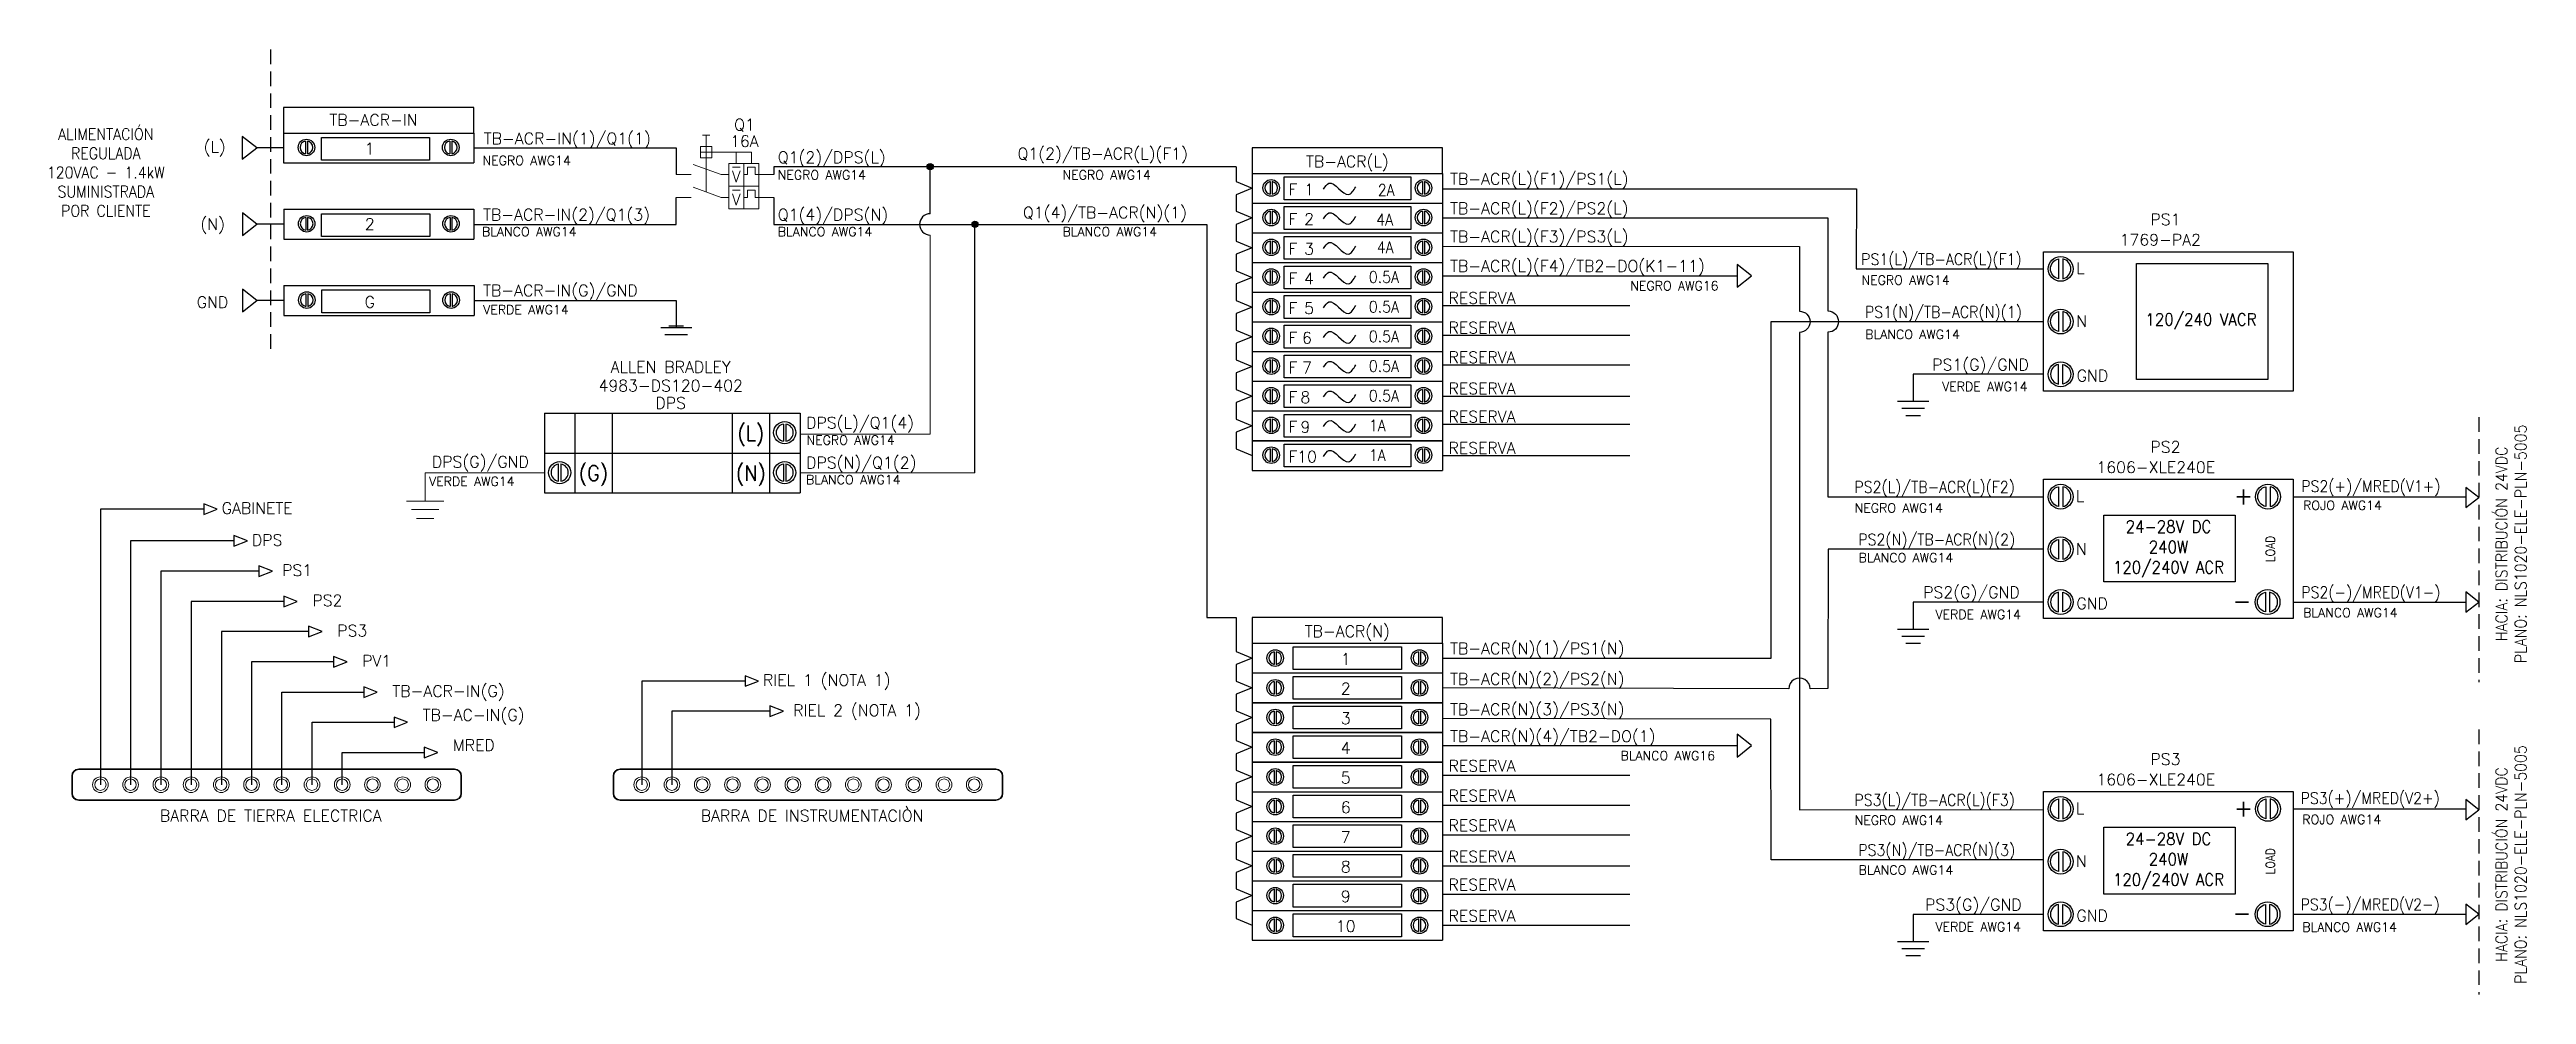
# Model space of a CAD drawing. Header units: millimetres. Extents: x 2427 to 4581, y 1510 to 2333.
import ezdxf
from ezdxf.enums import TextEntityAlignment as Align

# ---------------------------------------------------------------- set-up
doc = ezdxf.new("R2010")
doc.units = ezdxf.units.MM
doc.header["$LTSCALE"] = 0.4
doc.linetypes.add('Dashed', pattern=[2, 1, -1])
doc.linetypes.add('HIDDEN', pattern=[9.525, 6.35, -3.175])
doc.layers.get('0').update_dxf_attribs({"linetype": 'CONTINUOUS'})
for name, color, linetype, lineweight in [('EL-cables', 5, 'CONTINUOUS', 50), ('EL-componentes', 7, 'CONTINUOUS', 25), ('EL-Textos-Marquillas', 7, 'CONTINUOUS', 25), ('FO-Texto', 7, 'CONTINUOUS', 20), ('FO-Titulo', 7, 'CONTINUOUS', 40), ('TEXTOS', 7, 'CONTINUOUS', 25)]:
    doc.layers.add(name, color=color, linetype=linetype, lineweight=lineweight)
doc.styles.add('ROMANS', font='romans.shx', dxfattribs={"width": 0.9, "bigfont": '@extfont2.shx'})

# ---------------------------------------------------------------- blocks, each defined once
blk = doc.blocks.new('A$C72EE4031')
for p, q in [((-14.03, 0), (14.03, 0)), ((-14.03, 0), (-14.03, -4.38)), ((14.03, 0), (14.03, -4.38)), ((-10.78, -1.19), (-10.78, -3.07)), ((-10.5, -1.19), (-10.5, -3.07)), ((10.5, -1.19), (10.5, -3.07)), ((10.78, -1.19), (10.78, -3.07)), ((-14.03, -4.38), (14.03, -4.38))]:
    blk.add_line(p, q)
blk.add_lwpolyline([(-8.44, -0.64), (7.51, -0.64), (7.51, -4), (-8.44, -4)], close=True)
for centre in [(-10.64, -2.13), (10.64, -2.13)]:
    blk.add_circle(centre, 1.22)
for centre, start, end in [((-10.64, -2.13), 98.4296, 261.5704), ((-10.64, -2.13), 278.4296, 81.5704), ((10.64, -2.13), 98.4296, 261.5704), ((10.64, -2.13), 278.4296, 81.5704)]:
    blk.add_arc(centre, 0.941, start, end)
blk = doc.blocks.new('A$C77737B80')
at = {"linetype": 'Continuous', "lineweight": 25}
for p, q in [((-14.03, 0), (14.03, 0)), ((-14.03, 0), (-14.03, -4.38)), ((14.03, 0), (14.03, -4.38)), ((-11.36, -1.19), (-11.36, -3.07)), ((-11.09, -1.19), (-11.09, -3.07)), ((11.09, -1.19), (11.09, -3.07)), ((11.36, -1.19), (11.36, -3.07)), ((-14.03, -4.38), (14.03, -4.38))]:
    blk.add_line(p, q, dxfattribs=at)
blk.add_lwpolyline([(-9.34, -0.51), (9.34, -0.51), (9.34, -3.87), (-9.34, -3.87)], close=True, dxfattribs=at)
for centre in [(-11.23, -2.13), (11.23, -2.13)]:
    blk.add_circle(centre, 1.22, dxfattribs=at)
for centre, start, end in [((-11.23, -2.13), 98.4296, 261.5704), ((-11.23, -2.13), 278.4296, 81.5704), ((11.23, -2.13), 98.4296, 261.5704), ((11.23, -2.13), 278.4296, 81.5704)]:
    blk.add_arc(centre, 0.941, start, end, dxfattribs=at)
blk.add_spline([(-3.5, -2.31), (-2.73, -1.44), (0.18, -3.12), (1.23, -1.97)], degree=3, dxfattribs=at)
blk = doc.blocks.new('A$C5F34184E')
for p, q in [((-14.03, 0), (14.03, 0)), ((-14.03, 0), (-14.03, -4.38)), ((-10.78, -1.25), (-10.78, -3.12)), ((-10.5, -1.25), (-10.5, -3.12)), ((10.5, -1.25), (10.5, -3.12)), ((10.78, -1.25), (10.78, -3.12)), ((14.03, 0), (14.03, -4.38)), ((-14.03, -4.38), (14.03, -4.38))]:
    blk.add_line(p, q)
blk.add_lwpolyline([(-7.97, -0.51), (7.97, -0.51), (7.97, -3.87), (-7.97, -3.87)], close=True)
for centre in [(-10.64, -2.19), (10.64, -2.19)]:
    blk.add_circle(centre, 1.22)
for centre, start, end in [((-10.64, -2.19), 98.4296, 261.5704), ((-10.64, -2.19), 278.4296, 81.5704), ((10.64, -2.19), 98.4296, 261.5704), ((10.64, -2.19), 278.4296, 81.5704)]:
    blk.add_arc(centre, 0.941, start, end)
blk = doc.blocks.new('A$C2D3060C2')
at = {"linetype": 'Continuous', "lineweight": 20}
for p, q in [((-11.58, 1.96), (-14.16, 1.96)), ((-6.43, 1.96), (-11.27, 0.2)), ((-6.43, 1.96), (-5.15, 1.96)), ((-5.15, 1.96), (-5.15, 3.89)), ((-5.15, 3.89), (-2.57, 3.89)), ((-2.57, 3.89), (-5.15, 3.89)), ((-5.15, -3.89), (-5.15, 1.96)), ((-5.15, 0), (0, 0)), ((0, 0), (-5.15, 0)), ((-4.5, 1.32), (-3.86, 3.25)), ((-4.5, 0.67), (-3.22, 0.67)), ((-3.86, 3.25), (-3.22, 1.32)), ((-2.57, 3.89), (0, 3.89)), ((0, 3.89), (-2.57, 3.89)), ((-2.57, 3.89), (-2.57, -3.89)), ((-2.57, 1.96), (-1.93, 1.96)), ((-1.93, 1.96), (-1.93, 0.67)), ((-1.93, 0.67), (-0.64, 0.67)), ((-0.64, 0.67), (-0.64, 1.96)), ((-0.64, 1.96), (0, 1.96)), ((-0.03, 1.96), (2.54, 1.96)), ((0, 3.89), (0, -3.89)), ((-11.58, -1.96), (-14.16, -1.96)), ((-6.43, -1.96), (-11.27, -3.72)), ((-6.43, -1.96), (-5.15, -1.96)), ((-2.57, -3.89), (-5.15, -3.89)), ((-4.5, -2.6), (-3.86, -0.67)), ((-4.5, -3.25), (-3.22, -3.25)), ((-3.86, -0.67), (-3.22, -2.6)), ((-2.57, -1.96), (-1.93, -1.96)), ((0, -3.89), (-2.57, -3.89)), ((-1.93, -1.96), (-1.93, -3.25)), ((-1.93, -3.25), (-0.64, -3.25)), ((-0.64, -3.25), (-0.64, -1.96)), ((-0.64, -1.96), (0, -1.96)), ((0, -1.96), (2.57, -1.96)), ((-9.97, -4.86), (-9.97, -5.82)), ((-8.04, -4.86), (-9.97, -4.86)), ((-9.97, -5.82), (-9.97, -6.79)), ((-9.01, -5.82), (-9.97, -5.82)), ((-9.97, -6.79), (-8.04, -6.79)), ((-9.01, -5.82), (-8.04, -5.82)), ((-8.04, -6.79), (-8.04, -4.86)), ((-9.01, -8.72), (-9.65, -8.72)), ((-9.01, -8.72), (-8.37, -8.72))]:
    blk.add_line(p, q, dxfattribs=at)
at = {"linetype": 'Continuous', "lineweight": 20, "ltscale": 0.2}
for p, q in [((-9.01, 1.02), (-9.01, -8.72)), ((-3.86, -3.89), (-3.86, -5.82)), ((-1.29, -3.89), (-1.29, -5.82)), ((-1.29, -5.82), (-8.04, -5.82))]:
    blk.add_line(p, q, dxfattribs=at)
blk = doc.blocks.new('A$C66332D31')
at = {"color": 7, "linetype": 'Continuous', "lineweight": 20}
for p, q in [((-26.63, 0), (26.63, 0)), ((-27.63, -1), (-27.63, -3.46)), ((-27.53, -1), (-27.53, -3.46)), ((-26.63, -0.1), (26.63, -0.1)), ((27.53, -1), (27.53, -3.46)), ((27.63, -1), (27.63, -3.46)), ((26.63, -4.36), (-26.63, -4.36)), ((26.63, -4.46), (-26.63, -4.46))]:
    blk.add_line(p, q, dxfattribs=at)
for centre, radius in [((-23.56, -2.23), 1.11), ((-23.56, -2.23), 0.811), ((-19.28, -2.23), 1.11), ((-19.28, -2.23), 0.811), ((-14.99, -2.23), 1.11), ((-14.99, -2.23), 0.811), ((-10.71, -2.23), 1.11), ((-10.71, -2.23), 0.811), ((-6.43, -2.23), 1.11), ((-6.43, -2.23), 0.811), ((-2.14, -2.23), 1.11), ((-2.14, -2.23), 0.811), ((2.14, -2.23), 1.11), ((2.14, -2.23), 0.811), ((6.43, -2.23), 1.11), ((6.43, -2.23), 0.811), ((10.71, -2.23), 1.11), ((10.71, -2.23), 0.811), ((14.99, -2.23), 1.11), ((14.99, -2.23), 0.811), ((19.28, -2.23), 1.11), ((19.28, -2.23), 0.811), ((23.56, -2.23), 1.11), ((23.56, -2.23), 0.811)]:
    blk.add_circle(centre, radius, dxfattribs=at)
for centre, radius, start, end in [((-26.63, -1), 1, 90, 180), ((26.63, -1), 1, 0, 90), ((-26.63, -3.46), 1, 180, 270), ((-26.63, -1), 0.9, 90, 180), ((-26.63, -3.46), 0.9, 180, 270), ((26.63, -1), 0.9, 0, 90), ((26.63, -3.46), 1, 270, 0), ((26.63, -3.46), 0.9, 270, 0)]:
    blk.add_arc(centre, radius, start, end, dxfattribs=at)
blk = doc.blocks.new('A$C0A994D35')
at = {"color": 7, "linetype": 'Continuous', "lineweight": 25}
for p, q in [((-1.92, 0.75), (-1.92, -0.75)), ((0, 0), (-1.92, 0.75)), ((-1.92, -0.75), (0, 0))]:
    blk.add_line(p, q, dxfattribs=at)
blk = doc.blocks.new('A$C74B57875')
at = {"lineweight": 25}
for p, q in [((0, 51.7), (165.5, 51.7)), ((0, 51.7), (0, 25.8)), ((165.5, 51.7), (165.5, 25.8)), ((154.8, 44.6), (154.8, 33.6)), ((156.4, 44.6), (156.4, 33.6)), ((0, 25.8), (165.5, 25.8)), ((0, 25.8), (165.5, 25.8)), ((0, 25.8), (0, 0)), ((9, 18.8), (9, 7.7)), ((10.7, 18.8), (10.7, 7.7)), ((154.8, 18.8), (154.8, 7.7)), ((156.4, 18.8), (156.4, 7.7)), ((165.5, 25.8), (165.5, 0)), ((0, 0), (165.5, 0))]:
    blk.add_line(p, q, dxfattribs=at)
at = {"lineweight": 25, "ltscale": 0.1}
for points in [[(19.7, 51.7), (19.7, 0)], [(43.9, 51.7), (43.9, 0)], [(121.6, 51.7), (121.6, 0)], [(145.8, 51.7), (145.8, 0)]]:
    blk.add_lwpolyline(points, dxfattribs=at)
at = {"lineweight": 25}
for centre in [(155.6, 39.1), (9.9, 13.2), (155.6, 13.2)]:
    blk.add_circle(centre, 7.18, dxfattribs=at)
for centre, start, end in [((155.6, 39.1), 98.4296, 261.5704), ((155.6, 39.1), 278.4296, 81.5704), ((9.9, 13.2), 98.4296, 261.5704), ((9.9, 13.2), 278.4296, 81.5704), ((155.6, 13.2), 98.4296, 261.5704), ((155.6, 13.2), 278.4296, 81.5704)]:
    blk.add_arc(centre, 5.55, start, end, dxfattribs=at)
at = {"lineweight": 25, "style": 'ROMANS', "width": 0.9}
for s, p in [('(L)', (133.7, 38.7)), ('(G)', (31.8, 12.9)), ('(N)', (133.7, 12.9))]:
    blk.add_text(s, height=10, dxfattribs=at).set_placement(p, align=Align.MIDDLE_CENTER)

msp = doc.modelspace()

# ---------------------------------------------------------------- hatches: boundary and pattern name
at = {"layer": 'EL-cables', "lineweight": 25}
h = msp.add_hatch(color=7, dxfattribs=at)
h.dxf.hatch_style = 1
edge = h.paths.add_edge_path()
edge.add_arc((3192.8, 2230.7), 2.76, 0, 360)
h = msp.add_hatch(color=7, dxfattribs=at)
h.dxf.hatch_style = 1
edge = h.paths.add_edge_path()
edge.add_arc((3231.8, 2180.5), 2.76, 0, 360)

# ---------------------------------------------------------------- linework, layer by layer
at = {"color": 7, "linetype": 'Continuous', "lineweight": 18}
for p, q in [((2737.3, 1939.8), (2769.7, 1939.8)), ((2741.6, 1932.4), (2765.3, 1932.4)), ((2745.9, 1924.7), (2761, 1924.7))]:
    msp.add_line(p, q, dxfattribs=at)
msp.add_lwpolyline([(2753.5, 1939.8), (2753.5, 1964.2), (2857.2, 1964.2), (2857.2, 1964.2)], dxfattribs=at)
at = {"color": 7, "linetype": 'Continuous', "lineweight": 25}
for points in [[(2560.9, 1932.8), (2471, 1932.8), (2471, 1693)], [(2587.2, 1905.1), (2497.3, 1905.1), (2497.3, 1693)], [(2608.9, 1878.8), (2523.6, 1878.8), (2523.6, 1693)], [(2630.5, 1852.5), (2549.9, 1852.5), (2549.9, 1693)], [(2652.2, 1826.2), (2576.2, 1826.2), (2576.2, 1693)], [(2673.8, 1799.9), (2602.5, 1799.9), (2602.5, 1693)], [(2628.8, 1693), (2628.8, 1773.6), (2700.1, 1773.6)], [(3031.8, 1783.2), (2941.9, 1783.2), (2941.9, 1693)], [(2655.1, 1693), (2655.1, 1747.3), (2726.4, 1747.3)], [(3053.5, 1756.9), (2968.2, 1756.9), (2968.2, 1693)], [(2681.3, 1693), (2681.3, 1721), (2752.7, 1721)]]:
    msp.add_lwpolyline(points, dxfattribs=at)
at = {"layer": 'EL-cables', "color": 7, "lineweight": 25}
for p, q in [((2630.3, 2247.1), (2607, 2247.1)), ((3192.8, 2189.8), (3192.8, 2230.7)), ((2630.5, 2180.7), (2607.2, 2180.7)), ((2630.5, 2114.3), (2607.2, 2114.3)), ((4378.6, 1672), (4528.7, 1672))]:
    msp.add_line(p, q, dxfattribs=at)
at = {"layer": 'EL-cables', "color": 7, "lineweight": 18, "ltscale": 4}
msp.add_line((3079.6, 1964.2), (3231.8, 1964.2), dxfattribs=at)
at = {"layer": 'EL-cables', "color": 7, "lineweight": 25}
for points in [[(2594.3, 2237.2), (2607, 2247.1), (2594.3, 2257)], [(2594.6, 2170.8), (2607.2, 2180.7), (2594.6, 2190.6)], [(3894.7, 2125.8), (3907.4, 2135.7), (3894.7, 2145.6)], [(2594.6, 2104.4), (2607.2, 2114.3), (2594.6, 2124.1)], [(3894.7, 1717.1), (3907.4, 1727), (3894.7, 1736.9)]]:
    msp.add_lwpolyline(points, close=True, dxfattribs=at)
for points in [[(2795.8, 2247.1), (2971.8, 2247.1), (2971.9, 2223.8)], [(3192.8, 2230.7), (3056.9, 2230.7), (3056.9, 2223.8)], [(3458.9, 2230.7), (3458.9, 2217.7), (3472.9, 2211.9), (3458.9, 2206.2), (3458.9, 2191.9), (3472.9, 2186.1), (3458.9, 2180.4), (3458.9, 2166), (3472.9, 2160.2), (3458.9, 2154.6), (3458.9, 2140.2), (3472.9, 2134.4), (3458.9, 2128.7), (3458.9, 2114.4), (3472.9, 2108.6), (3458.9, 2102.9), (3458.9, 2088.5), (3472.9, 2082.7), (3458.9, 2077.1), (3458.9, 2062.7), (3472.9, 2056.9), (3458.9, 2051.3), (3458.9, 2036.9), (3472.9, 2031.1), (3458.9, 2025.4), (3458.9, 2011.1), (3472.9, 2005.2), (3458.9, 1999.6), (3458.9, 1985.2), (3472.9, 1979.4)], [(2795.9, 2180.5), (2971.9, 2180.5), (2971.9, 2203.8)], [(3056.9, 2203.8), (3056.9, 2180.5), (3230.4, 2180.5)], [(3638.4, 2211.4), (3998.5, 2211.4), (3998.4, 2141.8), (4161.3, 2141.8)], [(3161.6, 2180.5), (3161.6, 2180.5), (3182.4, 2180.5), (3182.4, 2180.5), (3433.4, 2180.5), (3433.4, 1838.4), (3458.9, 1838.4), (3458.9, 1809), (3472.9, 1803.1), (3458.9, 1797.5), (3458.9, 1783.1), (3472.9, 1777.3), (3458.9, 1771.7), (3458.9, 1757.3), (3472.9, 1751.5), (3458.9, 1745.8), (3458.9, 1731.5), (3472.9, 1725.7), (3458.9, 1720), (3458.9, 1705.6), (3472.9, 1699.8), (3458.9, 1694.2), (3458.9, 1679.8), (3472.9, 1674), (3458.9, 1668.3), (3458.9, 1654), (3472.9, 1648.2), (3458.9, 1642.5), (3458.9, 1628.1), (3472.9, 1622.3), (3458.9, 1616.7), (3458.9, 1602.3), (3472.9, 1596.5), (3458.9, 1590.9), (3458.9, 1576.5), (3472.9, 1570.7)], [(3638.4, 2135.7), (3894.7, 2135.7)], [(2796, 2114.3), (2971.9, 2114.3), (2971.9, 2114.3), (2971.9, 2090.8)], [(2958.4, 2090.8), (2985.4, 2090.8)], [(2965.5, 2092.3), (2978.1, 2092.3)], [(3638.4, 2109.9), (3801.4, 2109.9)], [(3638.4, 1803.1), (3924.3, 1803.1), (3924.3, 2096), (4161.3, 2096)], [(2961.9, 2084.7), (2981.7, 2084.7)], [(3638.4, 2084.1), (3801.4, 2084.1)], [(3638.4, 2058.2), (3801.4, 2058.2)], [(4161.3, 2050.1), (4047.9, 2050.1)], [(4047.9, 2050.1), (4047.9, 2050.1), (4047.9, 2026.7)], [(3638.4, 2031.1), (3801.4, 2031.1)], [(4034.4, 2026.7), (4061.5, 2026.7)], [(3638.4, 2006.6), (3801.4, 2006.6)], [(4038, 2020.5), (4057.8, 2020.5)], [(4041.6, 2014.3), (4054.2, 2014.3)], [(3638.4, 1979.4), (3801.4, 1979.4)], [(4378.6, 1943.5), (4528.7, 1943.5), (4528.7, 1943.5)], [(4161.3, 1897.8), (3973.9, 1897.8), (3973.6, 1776.6), (3958.3, 1776.4)], [(4161.3, 1851.8), (4047.9, 1851.8), (4047.9, 1851.8), (4047.9, 1828.4)], [(4378.6, 1851.9), (4395.6, 1851.9), (4395.6, 1851.9), (4528.7, 1851.9)], [(4034.4, 1828.4), (4061.5, 1828.4)], [(4038, 1822.2), (4057.8, 1822.2)], [(4041.6, 1816), (4054.2, 1816)], [(3939.7, 1776.4), (3638.4, 1777.3)], [(4161.3, 1627.5), (3924.4, 1627.5), (3924.1, 1750), (3638.4, 1750.7)], [(3638.4, 1727), (3894.7, 1727)], [(3638.4, 1701.2), (3801.4, 1701.2)], [(3638.4, 1675.3), (3801.4, 1675.3)], [(3638.4, 1649.5), (3801.4, 1649.5)], [(3638.4, 1622.3), (3801.4, 1622.3)], [(3638.4, 1597.8), (3801.4, 1597.8)], [(4161.3, 1580.1), (4047.9, 1580.1), (4047.9, 1580.1), (4047.9, 1556.7)], [(4378.6, 1580.3), (4395.6, 1580.3), (4395.6, 1580.3), (4528.7, 1580.3)], [(3638.4, 1570.7), (3801.4, 1570.7)], [(4034.4, 1556.7), (4061.5, 1556.7)], [(4038, 1550.5), (4057.8, 1550.5)], [(4041.6, 1544.3), (4054.2, 1544.3)]]:
    msp.add_lwpolyline(points, dxfattribs=at)
for points in [[(3638.4, 2186.1), (3973.7, 2186.1), (3973.7, 2105.2, -1), (3973.7, 2086.7), (3973.7, 1943.6), (4161.3, 1943.6)], [(3638.4, 2161.5), (3949, 2161.3), (3949, 2105, -1), (3949, 2086.5), (3949, 1671), (4161.3, 1671.3)]]:
    msp.add_lwpolyline(points, format="xyb", dxfattribs=at)
at = {"layer": 'EL-cables', "color": 7, "lineweight": 18}
msp.add_lwpolyline([(3079.6, 1998.1), (3192.8, 1998.1), (3192.8, 2171.2)], dxfattribs=at)
at = {"layer": 'EL-cables', "color": 7, "lineweight": 25}
for centre in [(3192.8, 2230.7), (3231.8, 2180.5)]:
    msp.add_circle(centre, 2.76, dxfattribs=at)
for centre, start, end in [((3192.8, 2180.5), 90, 270), ((3949, 1776.4), 359.8415, 179.9999)]:
    msp.add_arc(centre, 9.26, start, end, dxfattribs=at)
at = {"layer": 'EL-componentes'}
for p, q in [((3458.9, 2230.7), (3192.8, 2230.7)), ((3231.8, 1964.2), (3231.8, 2180.5))]:
    msp.add_line(p, q, dxfattribs=at)
at = {"layer": 'EL-componentes', "color": 7, "linetype": 'HIDDEN', "lineweight": 25, "ltscale": 5}
for points in [[(2618.9, 2332.6), (2618.9, 2067.2)], [(4540, 2012.7), (4540, 1782.2)], [(4540, 1741), (4540, 1510.5)]]:
    msp.add_lwpolyline(points, dxfattribs=at)
at = {"layer": 'EL-componentes', "color": 7, "linetype": 'Continuous', "lineweight": 25}
for points in [[(2630.3, 2260), (2795.8, 2260), (2795.8, 2282.3), (2630.3, 2282.3)], [(3472.9, 2224.8), (3638.4, 2224.8), (3638.4, 2247.1), (3472.9, 2247.1)], [(4161.3, 2156.6), (4378.6, 2156.6), (4378.6, 2035.4), (4161.3, 2035.4)], [(4242.2, 2146.6), (4356.4, 2146.6), (4356.4, 2045.6), (4242.2, 2045.6)], [(4161.3, 1958.7), (4378.6, 1958.7), (4378.6, 1837.5), (4161.3, 1837.5)], [(4213.9, 1927.6), (4328.1, 1927.6), (4328.1, 1869.5), (4213.9, 1869.5)], [(3472.9, 1816.1), (3638.4, 1816.1), (3638.4, 1838.4), (3472.9, 1838.4)], [(4161.3, 1687), (4378.6, 1687), (4378.6, 1565.8), (4161.3, 1565.8)], [(4213.9, 1656), (4328.1, 1656), (4328.1, 1597.9), (4213.9, 1597.9)]]:
    msp.add_lwpolyline(points, close=True, dxfattribs=at)
for points in [[(4174.3, 2150.5), (4174.3, 2133.2, -0.803639)], [(4178.1, 2150.5), (4178.1, 2133.2, 0.803639)], [(4174.3, 2104.6), (4174.3, 2087.4, -0.803639)], [(4178.1, 2104.6), (4178.1, 2087.4, 0.803639)], [(4174.3, 2041.5), (4174.3, 2058.7, 0.803639)], [(4178.1, 2058.7, -0.803639), (4178.1, 2041.5)], [(4174.3, 1935, -0.803639), (4174.3, 1952.3)], [(4178.1, 1952.3), (4178.1, 1935, 0.803639)], [(4354.6, 1935, -0.803639), (4354.6, 1952.3)], [(4358.4, 1935, 0.803639), (4358.4, 1952.3)], [(4174.3, 1889.2, -0.803639), (4174.3, 1906.4)], [(4178.1, 1889.2, 0.803639), (4178.1, 1906.4)], [(4174.3, 1843.3), (4174.3, 1860.5, 0.803639)], [(4178.1, 1860.5, -0.803639), (4178.1, 1843.3)], [(4354.3, 1860.5), (4354.3, 1843.3, -0.803639)], [(4358, 1860.5), (4358, 1843.3, 0.803639)], [(4174.3, 1663.3, -0.803639), (4174.3, 1680.6)], [(4178.1, 1680.6), (4178.1, 1663.3, 0.803639)], [(4354.6, 1663.3, -0.803639), (4354.6, 1680.6)], [(4358.4, 1663.3, 0.803639), (4358.4, 1680.6)], [(4174.3, 1617.5, -0.803639), (4174.3, 1634.7)], [(4178.1, 1617.5, 0.803639), (4178.1, 1634.7)], [(4174.3, 1571.6), (4174.3, 1588.9, 0.803639)], [(4178.1, 1588.9, -0.803639), (4178.1, 1571.6)], [(4354.3, 1588.9), (4354.3, 1571.6, -0.803639)], [(4358, 1588.9), (4358, 1571.6, 0.803639)]]:
    msp.add_lwpolyline(points, format="xyb", close=True, dxfattribs=at)
at = {"layer": 'EL-componentes', "color": 7, "linetype": 'Dashed', "lineweight": 25, "ltscale": 111}
for points in [[(4528.7, 1934.1), (4540, 1942.9), (4528.7, 1951.7)], [(4528.7, 1843.1), (4540, 1851.9), (4528.7, 1860.7)], [(4528.7, 1662.4), (4540, 1671.2), (4528.7, 1680.1)], [(4528.7, 1571.4), (4540, 1580.3), (4528.7, 1589.1)]]:
    msp.add_lwpolyline(points, close=True, dxfattribs=at)
at = {"layer": 'EL-componentes', "color": 7, "linetype": 'Continuous', "lineweight": 25}
for centre in [(4176.2, 2141.8), (4176.2, 2096), (4176.2, 2096), (4176.2, 2050.1), (4176.2, 1943.6), (4356.5, 1943.6), (4176.2, 1897.8), (4176.2, 1897.8), (4176.2, 1851.9), (4356.2, 1851.9), (4356.2, 1851.9), (4176.2, 1672), (4356.5, 1672), (4176.2, 1626.1), (4176.2, 1626.1), (4176.2, 1580.3), (4356.2, 1580.3), (4356.2, 1580.3)]:
    msp.add_circle(centre, 10.8, dxfattribs=at)

# ---------------------------------------------------------------- block references
at = {"color": 7, "linetype": 'Continuous', "lineweight": 25, "ltscale": 0.1, "xscale": 6.137803409921976, "yscale": 6.137803409921976, "zscale": 6.137803409921976}
for name, p in [('A$C0A994D35', (2572.7, 1932.8)), ('A$C0A994D35', (2599, 1905.1)), ('A$C0A994D35', (2620.7, 1878.8)), ('A$C0A994D35', (2642.3, 1852.5)), ('A$C0A994D35', (2663.9, 1826.2)), ('A$C0A994D35', (2685.6, 1799.9)), ('A$C0A994D35', (2711.9, 1773.6)), ('A$C0A994D35', (3043.6, 1783.2)), ('A$C0A994D35', (2738.2, 1747.3)), ('A$C0A994D35', (3065.2, 1756.9)), ('A$C0A994D35', (2764.5, 1721)), ('A$C66332D31', (2615.6, 1706.7)), ('A$C66332D31', (3086.5, 1706.7))]:
    msp.add_blockref(name, p, dxfattribs=at)
at = {"layer": 'EL-componentes', "color": 7, "linetype": 'Continuous', "lineweight": 25, "xscale": 5.899068000000001, "yscale": 5.899068000000001, "zscale": 5.899068000000001}
for name, p in [('A$C72EE4031', (2713, 2260)), ('A$C77737B80', (3555.7, 2224.8)), ('A$C77737B80', (3555.7, 2199)), ('A$C72EE4031', (2713.2, 2193.6)), ('A$C77737B80', (3555.7, 2173.1)), ('A$C77737B80', (3555.7, 2147.3)), ('A$C72EE4031', (2713.3, 2127.2)), ('A$C77737B80', (3555.7, 2121.5)), ('A$C77737B80', (3555.7, 2095.7)), ('A$C77737B80', (3555.7, 2069.8)), ('A$C77737B80', (3555.7, 2044)), ('A$C77737B80', (3555.7, 2018.2)), ('A$C77737B80', (3555.7, 1992.3))]:
    msp.add_blockref(name, p, dxfattribs=at)
at = {"layer": 'EL-componentes', "color": 7, "linetype": 'Continuous', "lineweight": 25, "xscale": -5.083165997489474, "yscale": 5.083165997489474, "zscale": 5.083165997489474, "rotation": 180}
msp.add_blockref('A$C2D3060C2', (3043.8, 2213.8), dxfattribs=at)
at = {"layer": 'EL-componentes', "color": 7, "lineweight": 18, "ltscale": 0.1, "xscale": 1.343800900590314, "yscale": 1.343800900590314, "zscale": 1.343800900590314}
msp.add_blockref('A$C74B57875', (2857.2, 1946.8), dxfattribs=at)
at = {"layer": 'EL-componentes', "color": 7, "lineweight": 25, "ltscale": 0.1, "xscale": 5.899068000000001, "yscale": 5.899068000000001, "zscale": 5.899068000000001}
for p in [(3555.7, 1816.1), (3555.7, 1790.2), (3555.7, 1764.4), (3555.7, 1738.6), (3555.7, 1712.7), (3555.7, 1686.9), (3555.7, 1661.1), (3555.7, 1635.3), (3555.7, 1609.4), (3555.7, 1583.6)]:
    msp.add_blockref('A$C5F34184E', p, dxfattribs=at)

# ---------------------------------------------------------------- texts
at = {"layer": 'EL-componentes', "color": 7, "linetype": 'Continuous', "lineweight": 25, "char_height": 10.618, "attachment_point": 5, "style": 'ROMANS'}
for s, insert, width in [('\\pxqc,t5,18;120/240 VACR', (4298.3, 2096), 118.138), ('\\pxqc,t5,18;24-28V DC\\P\\pq*;240W\\P120/240V ACR', (4270, 1898.1), 110.904), ('\\pxqc,t5,18;24-28V DC\\P\\pq*;240W\\P120/240V ACR', (4270, 1626.4), 110.904)]:
    msp.add_mtext(s, dxfattribs=dict(at, insert=insert, width=width))
at = {"layer": 'EL-componentes', "color": 7, "linetype": 'Continuous', "lineweight": 25, "char_height": 7.59, "width": 31.322, "attachment_point": 5, "rotation": 90, "style": 'ROMANS'}
for insert in [(4358.6, 1898.1), (4358.6, 1626.4)]:
    msp.add_mtext('LOAD', dxfattribs=dict(at, insert=insert))
at = {"layer": 'EL-Textos-Marquillas', "color": 7, "lineweight": 18, "style": 'ROMANS'}
for s, height, p in [('DPS(L)/Q1(4)', 10, (3084.9, 2002.9)), ('VERDE AWG14', 8, (2756.9, 1952.9)), ('DPS(G)/GND', 10, (2759.3, 1968.9)), ('DPS(N)/Q1(2)', 10, (3084.9, 1968.2))]:
    msp.add_text(s, height=height, dxfattribs=at).set_placement(p)
at = {"layer": 'FO-Texto', "color": 7, "linetype": 'Continuous', "lineweight": 25, "style": 'ROMANS'}
for s, p in [('TB-ACR-IN', (2708.6, 2266.4)), ('1', (2705.2, 2241.4)), ('2', (2705.3, 2175.7)), ('G', (2705.3, 2108))]:
    msp.add_text(s, height=10, dxfattribs=at).set_placement(p, align=Align.CENTER)
for s, p in [('Q1', (3031.3, 2267.2)), ('16A', (3031.2, 2252.9)), ('BARRA DE TIERRA ELECTRICA', (2619.2, 1666.1)), ('BARRA DE INSTRUMENTACIÒN', (3090.1, 1666.1))]:
    msp.add_text(s, height=10, dxfattribs=at).set_placement(p, align=Align.MIDDLE_CENTER)
at = {"layer": 'FO-Texto', "color": 7, "lineweight": 25, "style": 'ROMANS'}
for s, p in [('(L)', (2570.4, 2248)), ('(N)', (2568.7, 2180.7)), ('GND', (2568.5, 2112.8))]:
    msp.add_text(s, height=10, dxfattribs=at).set_placement(p, align=Align.MIDDLE_CENTER)
at = {"layer": 'FO-Texto', "color": 7, "linetype": 'Continuous', "lineweight": 25, "style": 'ROMANS'}
for s, height, p in [('TB-ACR-IN(1)/Q1(1)', 10, (2804.5, 2250.2)), ('Q1(2)/DPS(L)', 10, (3060.3, 2233.9)), ('NEGRO AWG14', 8, (2803.4, 2232.1)), ('NEGRO AWG14', 8, (3060.2, 2219.6)), ('NEGRO AWG14', 8, (3307.9, 2219.6)), ('BLANCO AWG14', 8, (2802.9, 2170.2)), ('TB-ACR-IN(2)/Q1(3)', 10, (2803.9, 2183.9)), ('Q1(4)/DPS(N)', 10, (3060.3, 2183.9)), ('BLANCO AWG14', 8, (3060.2, 2170.2)), ('BLANCO AWG14', 8, (3307.9, 2170.2)), ('TB-ACR(L)(F4)/TB2-DO(K1-11)', 10, (3645.1, 2139.3)), ('NEGRO AWG14', 8, (4002.9, 2128)), ('L', 10, (4189.7, 2137.4)), ('TB-ACR-IN(G)/GND', 10, (2803.9, 2118)), ('RESERVA', 10, (3643.7, 2111.5)), ('NEGRO AWG16', 8, (3801.8, 2123.1)), ('VERDE AWG14', 8, (2804, 2102.3)), ('RESERVA', 10, (3643.7, 2085.7)), ('N', 10, (4189.7, 2091.3)), ('RESERVA', 10, (3643.7, 2059.9)), ('BLANCO AWG14', 8, (4006.2, 2080.8)), ('GND', 10, (4190.1, 2043.9)), ('RESERVA', 10, (3643.7, 2032.7)), ('VERDE AWG14', 8, (4073.1, 2035.4)), ('RESERVA', 10, (3643.7, 2008.2)), ('NEGRO AWG14', 8, (3085.2, 1988.8)), ('RESERVA', 10, (3643.7, 1981)), ('BLANCO AWG14', 8, (3084.8, 1954.4)), ('L', 10, (4189.5, 1939.2)), ('+', 15, (4326.8, 1936.9)), ('GABINETE', 10, (2576.5, 1928.6)), ('NEGRO AWG14', 8, (3997, 1929.8)), ('DPS', 10, (2602.8, 1900.8)), ('N', 10, (4189.5, 1893.1)), ('PS1', 10, (2629.1, 1874.6)), ('BLANCO AWG14', 8, (4000.4, 1886.5)), ('PS2', 10, (2655.4, 1848.3)), ('GND', 10, (4189.9, 1845.7)), ('PS3', 10, (2677, 1822)), ('VERDE AWG14', 8, (4067.3, 1837.1)), ('-', 15, (4325.6, 1845.5)), ('PV1', 10, (2698.7, 1795.7)), ('RIEL 1 (NOTA 1)', 10, (3047.4, 1779)), ('TB-ACR-IN(G)', 10, (2725, 1769.4)), ('TB-AC-IN(G)', 10, (2751.3, 1748.7)), ('RIEL 2 (NOTA 1)', 10, (3073.7, 1752.7)), ('MRED', 10, (2777.6, 1722.4)), ('TB-ACR(N)(4)/TB2-DO(1)', 10, (3645.1, 1730.2)), ('RESERVA', 10, (3643.7, 1704.4)), ('BLANCO AWG16', 8, (3793.3, 1714.3)), ('RESERVA', 10, (3643.7, 1678.5)), ('RESERVA', 10, (3643.7, 1652.7)), ('NEGRO AWG14', 8, (3997, 1658.1)), ('L', 10, (4189.5, 1667.5)), ('+', 15, (4326.8, 1665.2)), ('RESERVA', 10, (3643.7, 1625.5)), ('BLANCO AWG14', 8, (4000.4, 1614.8)), ('N', 10, (4189.5, 1621.4)), ('RESERVA', 10, (3643.7, 1601)), ('RESERVA', 10, (3643.7, 1573.9)), ('VERDE AWG14', 8, (4067.3, 1565.4)), ('GND', 10, (4189.9, 1574.1)), ('-', 15, (4325.6, 1573.8))]:
    msp.add_text(s, height=height, dxfattribs=at).set_placement(p)
at = {"layer": 'FO-Texto', "color": 7, "lineweight": 25, "style": 'ROMANS'}
for s, height, p in [('Q1(2)/TB-ACR(L)(F1)', 10, (3268.8, 2237)), ('TB-ACR(L)(F1)/PS1(L)', 10, (3645.1, 2215.1)), ('TB-ACR(L)(F2)/PS2(L)', 10, (3645.1, 2189.4)), ('Q1(4)/TB-ACR(N)(1)', 10, (3273.5, 2185.8)), ('TB-ACR(L)(F3)/PS3(L)', 10, (3645.1, 2164.9)), ('PS1', 10, (4254.3, 2179.8)), ('1769-PA2', 10, (4227.5, 2162.1)), ('PS1(G)/GND', 10, (4064.5, 2053.4)), ('PS2', 10, (4254.3, 1981.9)), ('1606-XLE240E', 10, (4207.3, 1964.2)), ('ROJO AWG14', 8, (4387.1, 1932.1)), ('PS2(G)/GND', 10, (4056.6, 1855.4)), ('BLANCO AWG14', 8, (4387.1, 1838.7)), ('TB-ACR(N)(1)/PS1(N)', 10, (3645.1, 1806.5)), ('TB-ACR(N)(2)/PS2(N)', 10, (3645.1, 1780)), ('TB-ACR(N)(3)/PS3(N)', 10, (3645.1, 1753.6)), ('1606-XLE240E', 10, (4207.3, 1692.5)), ('PS3', 10, (4254.3, 1710.2)), ('ROJO AWG14', 8, (4386.4, 1658.8)), ('PS3(G)/GND', 10, (4058.3, 1583.6)), ('BLANCO AWG14', 8, (4386.4, 1565.1))]:
    msp.add_text(s, height=height, dxfattribs=at).set_placement(p)
msp.add_text('TB-ACR(L)', height=10, dxfattribs=at).set_placement((3555.7, 2230.2), align=Align.CENTER)
at = {"layer": 'FO-Texto', "color": 7, "lineweight": 25, "style": 'ROMANS', "width": 0.9}
for s, p in [('PS1(L)/TB-ACR(L)(F1)', (4002.7, 2145.2)), ('PS1(N)/TB-ACR(N)(1)', (4006, 2099.3)), ('PS2(L)/TB-ACR(L)(F2)', (3996.8, 1947)), ('PS2(+)/MRED(V1+)', (4385.5, 1947.7)), ('PS2(N)/TB-ACR(N)(2)', (4000.2, 1901.3)), ('PS2(-)/MRED(V1-)', (4385.5, 1855.4)), ('PS3(L)/TB-ACR(L)(F3)', (3996.8, 1674.7)), ('PS3(+)/MRED(V2+)', (4384.9, 1676.3)), ('PS3(N)/TB-ACR(N)(3)', (4000.2, 1631.1)), ('PS3(-)/MRED(V2-)', (4384.9, 1583.8))]:
    msp.add_text(s, height=10, dxfattribs=at).set_placement(p)
at = {"layer": 'FO-Texto', "color": 7, "lineweight": 25, "insert": (2335.8, 2264), "char_height": 10, "width": 279.849, "attachment_point": 1, "style": 'ROMANS'}
msp.add_mtext('\\pxqc;ALIMENTACIÓN\\PREGULADA\\P120VAC - 1.4kW\\PSUMINISTRADA\\PPOR CLIENTE', dxfattribs=at)
at = {"layer": 'FO-Texto', "color": 7, "lineweight": 25, "char_height": 10, "attachment_point": 1, "rotation": 90, "style": 'ROMANS'}
for s, insert, width in [('\\pxqc;HACIA: DISTRIBUCIÓN 24VDC\\PPLANO: NLS1020-ELE-PLN-5005 ', (4554.7, 1784.3), 236.398), ('\\pxqc;HACIA: DISTRIBUCIÓN 24VDC\\PPLANO: NLS1020-ELE-PLN-5005', (4554.7, 1505.9), 235.268)]:
    msp.add_mtext(s, dxfattribs=dict(at, insert=insert, width=width))
at = {"layer": 'FO-Titulo', "color": 7, "linetype": 'Continuous', "lineweight": 25, "style": 'ROMANS'}
for s, p in [('F', (3504.4, 2205.9)), ('1', (3518.1, 2205.9)), ('F', (3504.4, 2180.1)), ('2', (3518.1, 2180.1)), ('F', (3504.4, 2154.2)), ('3', (3518.1, 2154.2)), ('F', (3504.4, 2128.4)), ('4', (3518.1, 2128.4)), ('F', (3504.4, 2102.6)), ('5', (3518.1, 2102.6)), ('F', (3504.4, 2076.8)), ('6', (3516.3, 2076.8)), ('F', (3504.4, 2050.9)), ('7', (3516.3, 2050.9)), ('F', (3504.4, 2025.1)), ('8', (3514.9, 2025.1)), ('F', (3504.4, 1999.3)), ('9', (3514.9, 1999.3)), ('F', (3504.4, 1973.4)), ('10', (3512.1, 1973.4))]:
    msp.add_text(s, height=10, dxfattribs=at).set_placement(p)
at = {"layer": 'FO-Titulo', "color": 7, "linetype": 'Continuous', "lineweight": 25, "style": 'ROMANS', "width": 0.9}
for s, p in [('2A', (3582.2, 2205.4)), ('4A', (3580.9, 2179.6)), ('4A', (3581.3, 2155.5)), ('0.5A', (3574.4, 2129.7)), ('0.5A', (3574.4, 2103.8)), ('0.5A', (3574.4, 2078)), ('0.5A', (3574.4, 2052.2)), ('0.5A', (3574.4, 2026.4)), ('1A', (3574.4, 2000.5)), ('1A', (3574.4, 1974.7))]:
    msp.add_text(s, height=10, dxfattribs=at).set_placement(p)
at = {"layer": 'FO-Titulo', "color": 7, "linetype": 'Continuous', "lineweight": 25, "style": 'ROMANS'}
for s, p in [('TB-ACR(N)', (3555.7, 1821.5)), ('1', (3554.3, 1797.4)), ('2', (3554.3, 1771.6)), ('3', (3554.3, 1745.7)), ('4', (3554.3, 1719.9)), ('5', (3554.3, 1694.1)), ('6', (3554.3, 1668.3)), ('7', (3554.3, 1642.4)), ('8', (3554.3, 1616.6)), ('9', (3554.3, 1590.8)), ('10', (3554.3, 1564.9))]:
    msp.add_text(s, height=10, dxfattribs=at).set_placement(p, align=Align.CENTER)
at = {"layer": 'TEXTOS', "color": 7, "lineweight": 18, "style": 'ROMANS'}
for s, p in [('ALLEN BRADLEY', (2967.1, 2056.4)), ('4983-DS120-402', (2967.1, 2040.2)), ('DPS', (2967.1, 2025.1))]:
    msp.add_text(s, height=10, dxfattribs=at).set_placement(p, align=Align.MIDDLE_CENTER)

doc.saveas('drawing.dxf')
